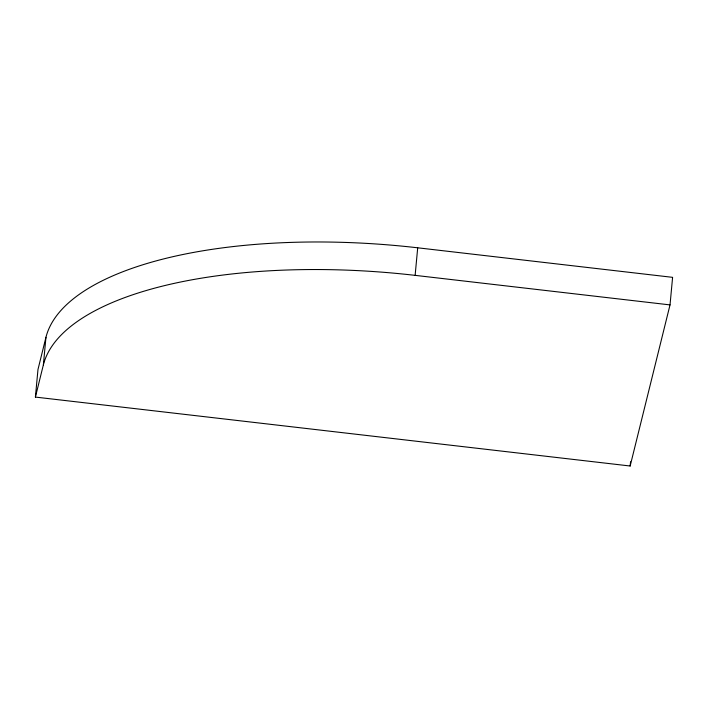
<?xml version="1.0" encoding="UTF-8"?>
<svg xmlns="http://www.w3.org/2000/svg" width="708" height="708" viewBox="0 0 708 708"><rect width="100%" height="100%" fill="white"/><g stroke="black" fill="none" stroke-linecap="round" stroke-linejoin="round"><path stroke-width="1.06" d="M35.4 397.082L37.975 369.514L45.949 337.3A342.619 131.511 5.3 0 1 417.702 247.8L672.6 277.341L670.025 304.9L630.155 466.006L35.4 397.082L43.374 364.859L45.949 337.3M43.374 364.859A342.619 131.511 5.3 0 1 415.127 275.359L417.702 247.8M630.155 466.006L630.554 461.766M415.127 275.359L670.025 304.9"/></g></svg>
